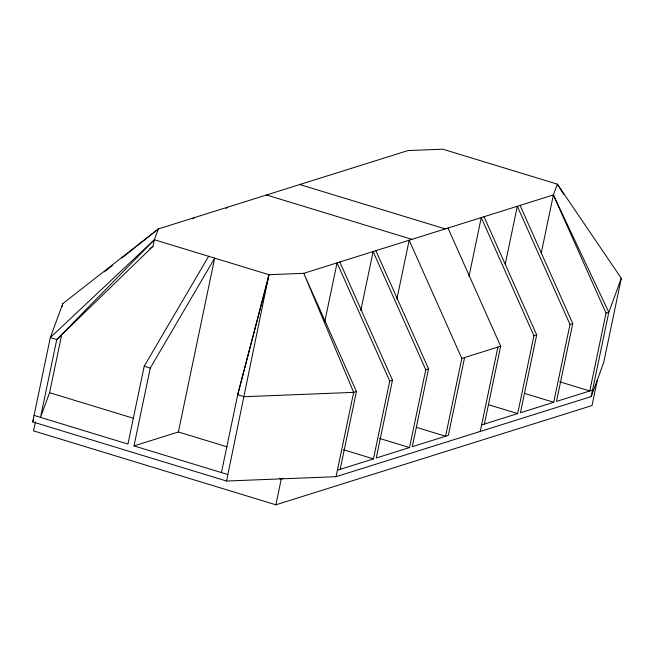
<?xml version="1.0" encoding="UTF-8"?>
<svg xmlns="http://www.w3.org/2000/svg" width="654" height="654" viewBox="0 0 654 654"><rect width="100%" height="100%" fill="white"/><g stroke="black" fill="none" stroke-linecap="round" stroke-linejoin="round"><path stroke-width="0.98" d="M563.797 194.483L557.347 184.142L553.374 194.949L303.783 273.315L268.933 274.696L226.529 481.042L32.7 421.904L50.317 337.578L62.8 303.619L158.35 228.941L407.941 150.575L442.791 149.194L557.347 184.142L621.3 278.302L603.683 362.627L591.2 396.586L336.058 476.692L226.529 481.042M35.398 421.887L33.526 430.863L275.874 504.806L592.017 405.545L597.437 379.606M62.179 306.612L62.8 303.619M136.939 245.969L158.35 228.941L154.377 239.74L56.767 339.549L40.507 417.383L49.59 392.686L61.68 334.807M154.377 239.74L50.317 337.578L56.767 339.549L153.02 246.231L154.377 239.74L268.933 274.696L267.576 281.179M208.626 256.294L144.199 366.224L127.939 444.058L34.057 415.413M133.996 445.905L150.257 368.071L214.684 258.142L178.37 431.975L133.996 445.905L227.878 474.551M221.436 472.589L237.696 394.746L268.933 274.696M275.874 504.806L281.294 478.867L283.239 478.254M324.752 321.809L337.063 262.867L389.727 381.045L373.467 458.887L337.415 470.201M360.804 310.487L373.115 251.545L425.779 369.731L409.518 447.565L376.238 458.013L392.498 380.178L339.835 261.992M336.058 476.692L353.675 392.367L303.783 273.315L356.446 391.493L340.186 469.335M396.855 299.172L409.167 240.222L461.83 358.408L445.57 436.243L416.484 427.373M375.887 250.67L428.55 368.856L412.29 446.69L448.342 435.376L464.602 357.542M468.959 276.528L481.27 217.586L533.934 335.772L517.674 413.606L481.622 424.928M505.215 264.216L517.322 206.272L569.986 324.449L553.725 402.284L520.445 412.739L536.705 334.897L484.042 216.719M480.265 431.411L497.882 347.086M484.393 424.054L500.653 346.219L447.99 228.033M541.267 252.894L553.374 194.949L608.809 312.26L591.2 396.586M520.094 205.397L572.757 323.583L556.497 401.417L592.549 390.095M553.374 194.949L606.037 313.135L589.777 390.969L559.718 381.797M267.061 283.157L237.696 394.746L244.138 396.716L353.675 392.367L356.446 391.493M32.7 421.904L33.738 419.075M621.3 278.302L608.809 312.26L606.037 313.135M104.427 271.835L112.357 265.532M121.873 257.954L135.353 247.237M192.816 218.877L194.401 217.618M226.096 208.43L227.682 207.171M149.823 248.749L153.02 246.231M389.727 381.045L392.498 380.178M425.779 369.731L428.55 368.856M461.83 358.408L500.653 346.219M533.934 335.772L536.705 334.897M569.986 324.449L572.757 323.583M299.785 184.534L445.219 228.908M266.505 194.982L411.938 239.356M524.639 393.414L553.725 402.284M488.587 404.728L517.674 413.606M144.199 366.224L150.257 368.071M379.459 438.393L409.518 447.565M343.407 449.715L373.467 458.887M49.59 392.686L133.351 418.241M178.37 431.975L227.069 446.837M279.34 478.27L281.294 478.867"/></g></svg>
